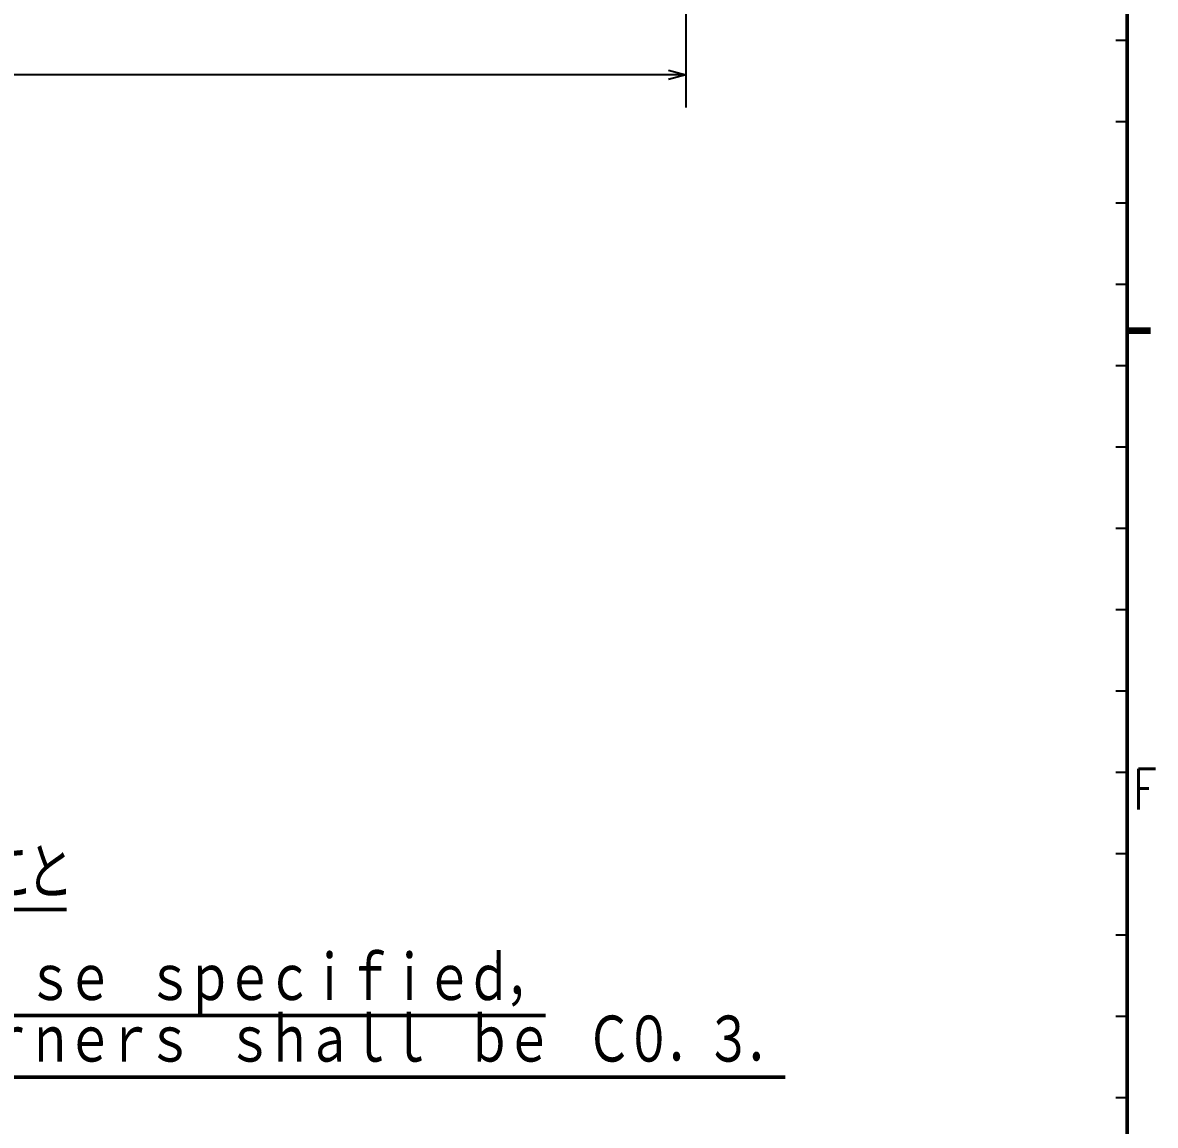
# Model space of a CAD drawing. Header units: millimetres. Extents: x -1556 to 1738, y -901 to 1368.
# Drawn here: x 1347.7 to 1737.6, y -521.6 to -142 of the extents above; entities that cross this region are included whole.
import ezdxf

# ---------------------------------------------------------------- set-up
doc = ezdxf.new("R2010")
doc.units = ezdxf.units.MM
doc.header["$LTSCALE"] = 1.453415
doc.layers.add('※200以降使用不可', color=7, linetype='Continuous')
doc.layers.add('設計用（構成部品類）', color=7, linetype='Continuous')
doc.styles.get("Standard").update_dxf_attribs({"font": 'txt', "bigfont": 'extfont2'})
doc.dimstyles.get("Standard").update_dxf_attribs({"dimtxt": 2.5, "dimasz": 2.5, "dimexe": 1.25, "dimexo": 0.625, "dimtad": 1, "dimzin": 0, "dimdsep": 46, "dimtxsty": 'Standard', "dimcen": 2.5, "dimadec": 0, "dimazin": 0, "dimtfac": 0.75, "dimtmove": 0, "dimatfit": 3, "dimfxl": 1, "dimarcsym": 0})

# ---------------------------------------------------------------- blocks, each defined once
blk = doc.blocks.new('_OPEN30')
at = {"color": 0, "linetype": 'ByBlock', "lineweight": -2}
for p, q in [((-1, 0.267949), (0, 0)), ((0, 0), (-1, -0.267949)), ((0, 0), (-1, 0))]:
    blk.add_line(p, q, dxfattribs=at)
blk = doc.blocks.new('*D284')
at = {"layer": 'Defpoints', "color": 0}
for p in [(1051, 437), (1576, 0), (1051, -160)]:
    blk.add_point(p, dxfattribs=at)
at = {"layer": '設計用（構成部品類）', "color": 0, "linetype": 'Continuous', "lineweight": 25}
for p, q in [((1051, 437), (1051, -171.2)), ((1576, 0), (1576, -171.2)), ((1570, -160), (1057, -160))]:
    blk.add_line(p, q, dxfattribs=at)
at = {"layer": '設計用（構成部品類）', "color": 0, "lineweight": 25, "xscale": 6, "yscale": 6, "zscale": 6}
for p, rotation in [((1051, -160), 180), ((1576, -160), 360)]:
    blk.add_blockref('_OPEN30', p, dxfattribs=dict(at, rotation=rotation))
at = {"layer": '設計用（構成部品類）', "color": 0, "lineweight": 50, "insert": (1313.5, -149.47), "char_height": 12.8, "attachment_point": 5}
blk.add_mtext('\\W0.800000;525', dxfattribs=at)
blk = doc.blocks.new('JZB_0001')
at = {"layer": '※200以降使用不可', "color": 30, "linetype": 'Continuous', "lineweight": 50}
for p, q in [((821, 9.288), (821, 563.288)), ((821, 163.288), (823, 163.288))]:
    blk.add_line(p, q, dxfattribs=at)
at = {"layer": '※200以降使用不可', "color": 30, "linetype": 'Continuous', "lineweight": 25}
for p, q in [((820, 188.288), (821, 188.288)), ((820, 181.288), (821, 181.288)), ((820, 174.288), (821, 174.288)), ((820, 167.288), (821, 167.288)), ((820, 160.288), (821, 160.288)), ((820, 153.288), (821, 153.288)), ((820, 146.288), (821, 146.288)), ((820, 139.288), (821, 139.288)), ((820, 132.288), (821, 132.288)), ((820, 125.288), (821, 125.288)), ((820, 118.288), (821, 118.288)), ((820, 111.288), (821, 111.288)), ((820, 104.288), (821, 104.288)), ((820, 97.288), (821, 97.288))]:
    blk.add_line(p, q, dxfattribs=at)
at = {"layer": '※200以降使用不可', "color": 110, "linetype": 'Continuous', "lineweight": 100}
blk.add_line((821, 163.288), (823, 163.288), dxfattribs=at)
at = {"layer": '※200以降使用不可', "color": 30, "lineweight": 50, "insert": (821.5, 122.065), "char_height": 3.5, "width": 2.78906, "attachment_point": 7, "line_spacing_factor": 0.6}
blk.add_mtext('\\A1;\\W0.750000;F', dxfattribs=at)
blk = doc.blocks.new('JZB_0002')
at = {"layer": '設計用（構成部品類）', "color": 7, "lineweight": 50, "char_height": 4.5, "attachment_point": 7}
for s, insert, width, line_spacing_factor in [('\\A1;\\W0.816497;\\T0.816497;\\L注）指示なき角部はＣ０．３面取りすること\\l', (0, 15.34), 93.69298, 0.6), ('\\A1;\\W0.816497;\\T0.816497;\\LＮｏｔｅ）Ｕｎｌｅｓｓ\u3000ｏｔｈｅｒｗｉｓｅ\u3000ｓｐｅｃｉｆｉｅｄ，\\l\\P\\L\u3000ｃｈａｍｆｅｒ\u3000ｏｎ\u3000ａｌｌ\u3000ｃｏｒｎｅｒｓ\u3000ｓｈａｌｌ\u3000ｂｅ\u3000Ｃ０．３．\\l', (0, 1), 178.01666, 0.706667)]:
    blk.add_mtext(s, dxfattribs=dict(at, insert=insert, width=width, line_spacing_factor=line_spacing_factor))

msp = doc.modelspace()

# ---------------------------------------------------------------- block references
at = {"layer": '※200以降使用不可', "xscale": 4, "yscale": 4, "zscale": 4}
msp.add_blockref('JZB_0001', (-1556, -901.1524), dxfattribs=at)
at = {"layer": '設計用（構成部品類）', "xscale": 4, "yscale": 4, "zscale": 4}
msp.add_blockref('JZB_0002', (1088, -505.3607), dxfattribs=at)

# ---------------------------------------------------------------- dimensions: what is measured, and where the dimension line sits
at = {"layer": '設計用（構成部品類）', "color": 7, "linetype": 'Continuous', "lineweight": 50}
dim = msp.add_linear_dim(base=(1051, -160), p1=(1576, 0), p2=(1051, 437), angle=180, text='\\W0.800000;<>', dimstyle='Standard', override={"dimtxt": 12.8, "dimasz": 6, "dimexe": 11.2, "dimexo": 0, "dimgap": 4, "dimdec": 3, "dimzin": 8, "dimblk": 'OPEN30', "dimclrd": 0, "dimclre": 0, "dimclrt": 0, "dimtp": 0, "dimtm": 0, "dimlwd": 25, "dimlwe": 25}, dxfattribs=at)
dim.commit()
dim.dimension.update_dxf_attribs({"geometry": '*D284', "text_midpoint": (1313.5, -160), "dimtype": 160})

doc.saveas('drawing.dxf')
